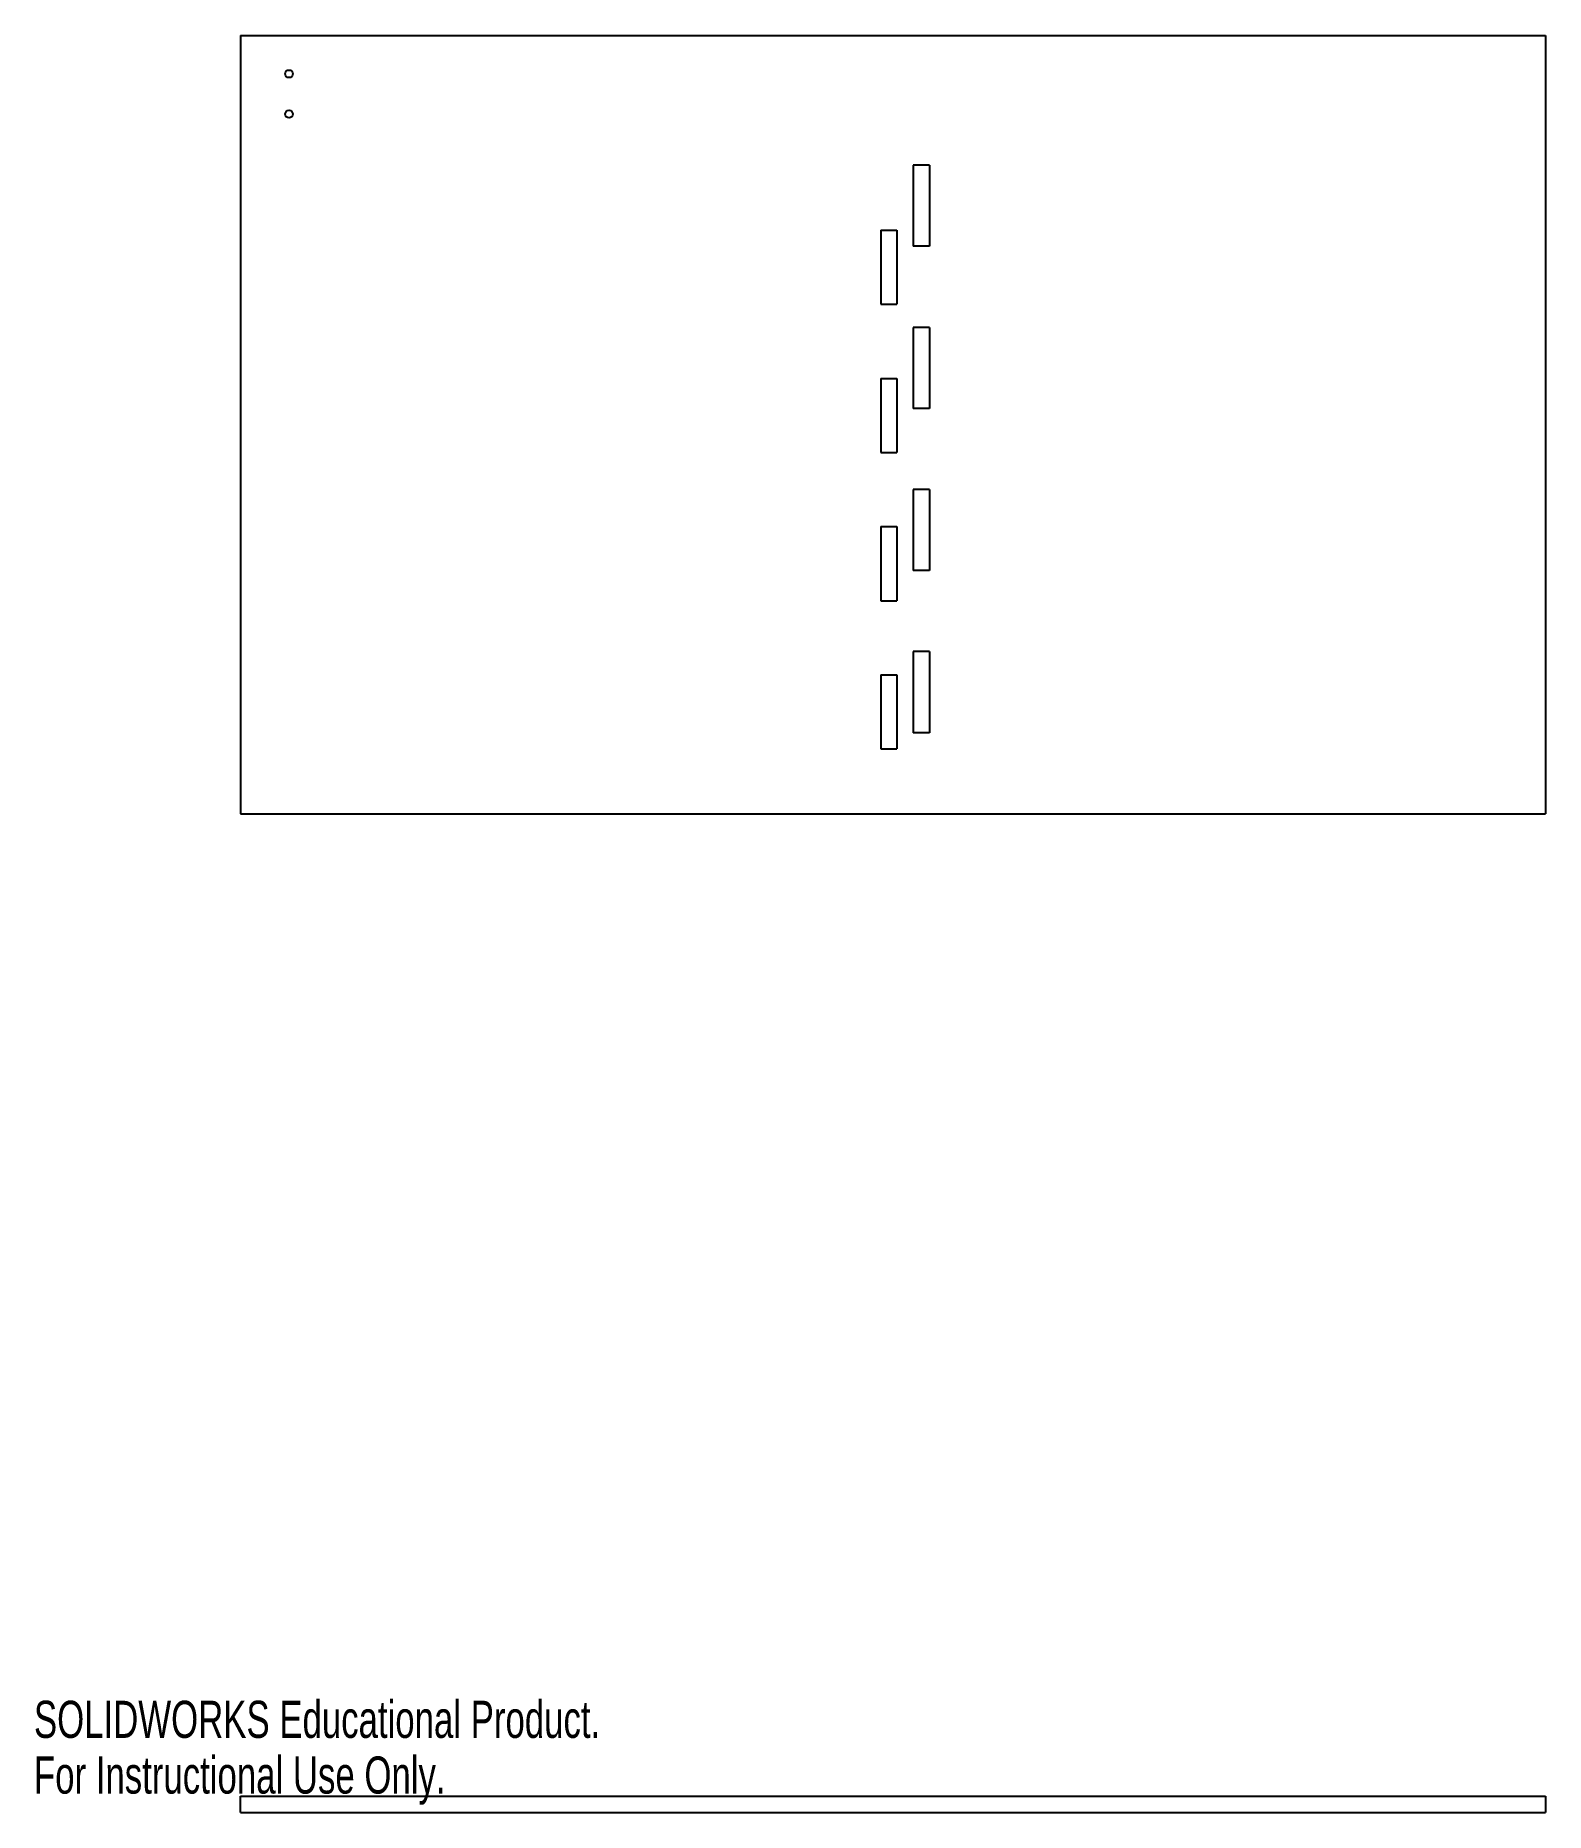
# Model space of a CAD drawing. Header units: millimetres. Extents: x 1 to 592, y -3 to 693.
import ezdxf

# ---------------------------------------------------------------- set-up
doc = ezdxf.new("R2010")
doc.units = ezdxf.units.MM
doc.styles.add('SLDTEXTSTYLE0', font='TXT', dxfattribs={"width": 0.7})

msp = doc.modelspace()

# ---------------------------------------------------------------- linework, layer by layer
at = {"color": 7, "linetype": 'Continuous', "lineweight": 25}
for p, q in [((80.86, 692.76), (80.86, 387.96)), ((80.86, 692.76), (592.03, 692.76)), ((592.03, 692.76), (592.03, 387.96)), ((344.38, 641.96), (344.38, 610.21)), ((350.73, 641.96), (344.38, 641.96)), ((350.73, 641.96), (350.73, 610.21)), ((331.68, 616.56), (331.68, 587.53)), ((331.68, 616.56), (338.03, 616.56)), ((338.03, 616.56), (338.03, 587.53)), ((350.73, 610.21), (344.38, 610.21)), ((331.68, 587.53), (338.03, 587.53)), ((350.73, 578.46), (344.38, 578.46)), ((344.38, 578.46), (344.38, 546.71)), ((350.73, 578.46), (350.73, 546.71)), ((331.68, 558.5), (338.03, 558.5)), ((331.68, 558.5), (331.68, 529.47)), ((338.03, 558.5), (338.03, 529.47)), ((350.73, 546.71), (344.38, 546.71)), ((331.68, 529.47), (338.03, 529.47)), ((350.73, 514.96), (344.38, 514.96)), ((344.38, 514.96), (344.38, 483.21)), ((350.73, 514.96), (350.73, 483.21)), ((331.68, 500.44), (338.03, 500.44)), ((331.68, 500.44), (331.68, 471.41)), ((338.03, 500.44), (338.03, 471.41)), ((350.73, 483.21), (344.38, 483.21)), ((331.68, 471.41), (338.03, 471.41)), ((350.73, 451.46), (344.38, 451.46)), ((344.38, 451.46), (344.38, 419.71)), ((350.73, 451.46), (350.73, 419.71)), ((331.68, 442.39), (338.03, 442.39)), ((331.68, 442.39), (331.68, 413.36)), ((338.03, 442.39), (338.03, 413.36)), ((350.73, 419.71), (344.38, 419.71)), ((331.68, 413.36), (338.03, 413.36)), ((80.86, 387.96), (592.03, 387.96)), ((80.86, -3.17), (80.86, 3.17)), ((80.86, 3.17), (592.03, 3.17)), ((592.03, 3.17), (592.03, -3.17)), ((80.86, -3.17), (592.03, -3.17))]:
    msp.add_line(p, q, dxfattribs=at)
for centre in [(99.91, 677.76), (99.91, 662.01)]:
    msp.add_circle(centre, 1.5, dxfattribs=at)

# ---------------------------------------------------------------- texts
at = {"color": 7, "linetype": 'Continuous', "char_height": 14.5493, "attachment_point": 1, "style": 'SLDTEXTSTYLE0'}
for s, insert in [('SOLIDWORKS Educational Product.', (0, 40.58)), ('For Instructional Use Only.', (0, 18.76))]:
    msp.add_mtext(s, dxfattribs=dict(at, insert=insert))

doc.saveas('drawing.dxf')
